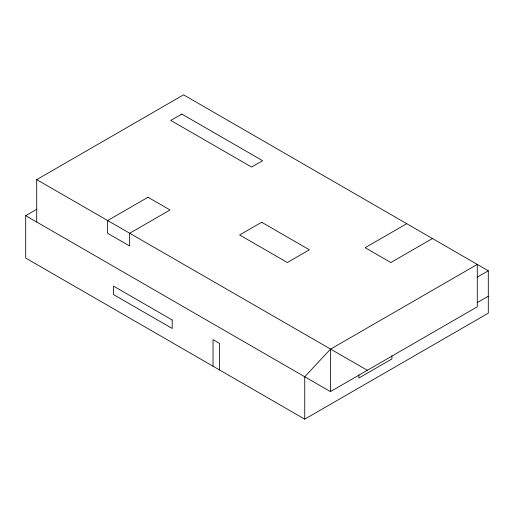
<?xml version="1.0" encoding="UTF-8"?>
<svg xmlns="http://www.w3.org/2000/svg" width="514" height="514" viewBox="0 0 514 514"><rect width="100%" height="100%" fill="white"/><g stroke="black" fill="none" stroke-linecap="round" stroke-linejoin="round"><path stroke-width="0.77" d="M304.731 419.154L25.7 258.06L25.7 215.668L330.431 391.597L477.288 306.813L477.288 264.421L330.431 349.205L304.731 376.762L304.731 419.154L488.3 313.174L488.3 270.775L183.569 94.846L36.712 179.63L36.712 222.022M25.7 215.668L36.828 209.243M406.741 223.686L365.152 247.697L390.852 262.532L432.441 238.528M477.288 277.136L488.3 270.775M477.288 302.573L488.3 296.212M36.712 179.63L367.343 370.286M391.893 355.836L391.893 358.978L358.849 378.053L358.849 374.912M330.431 349.205L330.431 391.597M219.452 369.919L219.452 343.339L213.04 339.638L213.04 366.219M181.827 114.069L170.809 120.424L251.584 167.063L262.596 160.702L181.827 114.069M148.006 197.254L107.619 220.57L107.619 233.285L129.65 246.007L129.65 233.285L170.038 209.969L148.006 197.254M261.645 222.247L239.62 234.962L287.345 262.519L309.377 249.804L261.645 222.247M172.196 319.984L113.453 286.067L113.453 294.548L172.196 328.465L172.196 319.984"/></g></svg>
